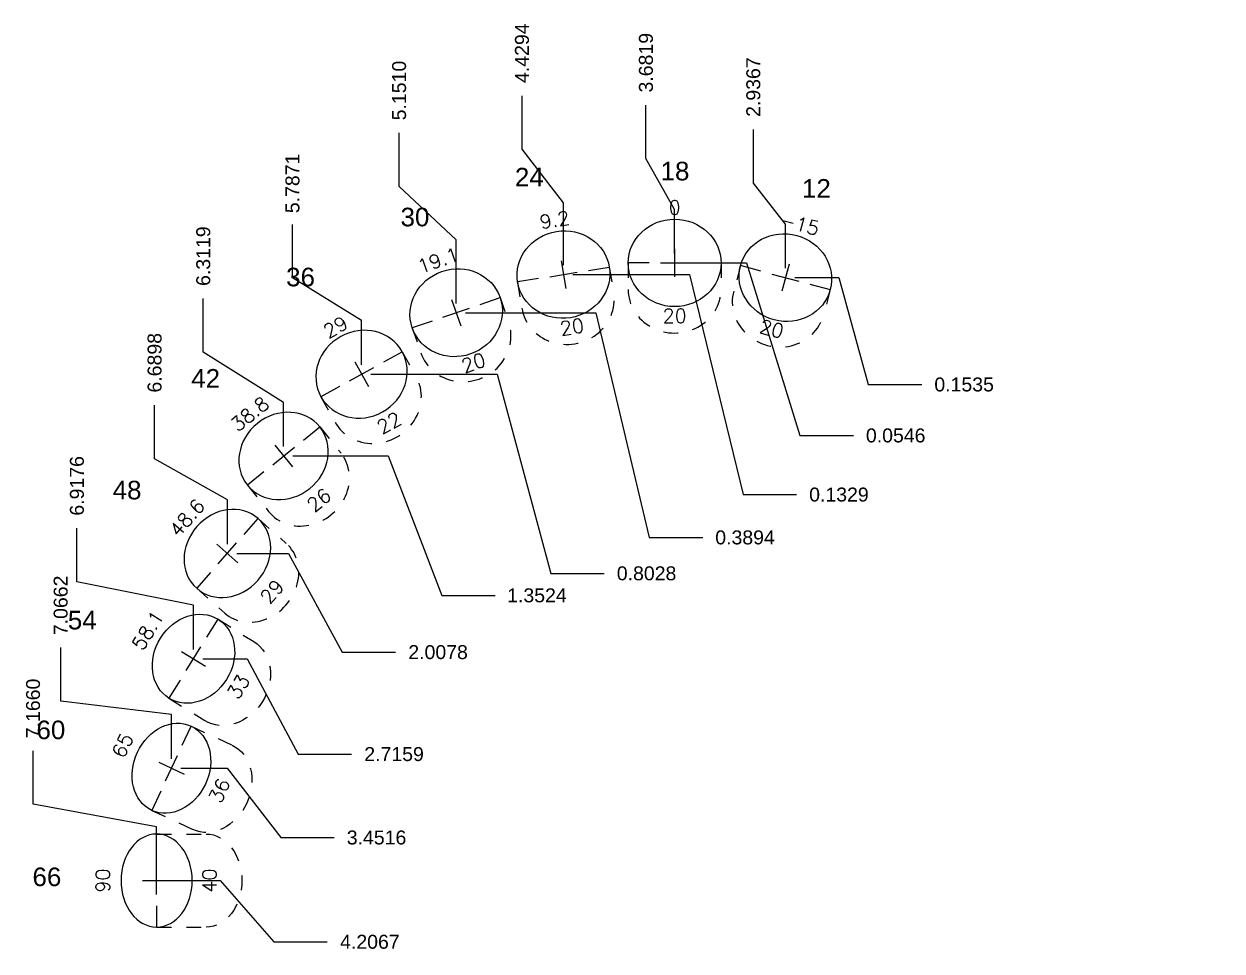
# Model space of a CAD drawing. Header units: inches. Extents: x 57 to 298, y -41 to 19.
# Drawn here: x 158.19 to 166.25, y 12.46 to 18.69 of the extents above; entities that cross this region are included whole.
import ezdxf
from ezdxf.enums import TextEntityAlignment as Align

# ---------------------------------------------------------------- set-up
doc = ezdxf.new("R2010")
doc.units = ezdxf.units.IN
doc.header["$MEASUREMENT"] = 0
doc.header["$PDMODE"] = 35
doc.linetypes.add('CENTER2', pattern=[1.125, 0.75, -0.125, 0.125, -0.125])
doc.linetypes.add('HIDDEN2', pattern=[0.1875, 0.125, -0.0625])
doc.layers.get('Defpoints').update_dxf_attribs({"color": 10})
doc.layers.add('Blade_4', color=7, linetype='Continuous', true_color=0x00cccc)
doc.layers.add('CLine', color=5, linetype='CENTER2')
doc.styles.add('RomanS', font='romans')
doc.styles.get("Standard").update_dxf_attribs({"font": 'arial.ttf'})
doc.dimstyles.get("Standard").update_dxf_attribs({"dimtxt": 0.09375, "dimasz": 0.18, "dimexe": 0.18, "dimexo": 0.0625, "dimgap": 0.09, "dimtad": 0, "dimtih": 1, "dimtoh": 1, "dimdec": 4, "dimzin": 0, "dimdsep": 46, "dimtxsty": 'Standard', "dimcen": 0.09, "dimadec": 4, "dimazin": 0, "dimtfac": 1, "dimtdec": 4, "dimtofl": 0, "dimtmove": 0, "dimatfit": 3, "dimfxl": 1, "dimtolj": 1, "dimtzin": 0, "dimarcsym": 0})

# ---------------------------------------------------------------- blocks, each defined once
blk = doc.blocks.new('CMark')
at = {"layer": 'CLine'}
for p, q in [((0, 0.094), (0, -0.094)), ((-0.094, 0), (0.094, 0))]:
    blk.add_line(p, q, dxfattribs=at)
blk = doc.blocks.new('1613@20')
for p, q in [((-0.1705, 0), (-0.3125, 0)), ((0.1707, 0), (0.3125, 0))]:
    blk.add_line(p, q)
at = {"color": 8, "linetype": 'HIDDEN2', "ltscale": 0.5}
blk.add_line((-0.3125, 0), (-0.3125, -0.1779), dxfattribs=at)
at = {"color": 8, "linetype": 'HIDDEN2', "ltscale": 0.5, "flags": 128}
blk.add_lwpolyline([(0.3125, 0), (0.3125, -0.1779)], dxfattribs=at)
blk.add_ellipse((0, 0), major_axis=(-0.3125, 0), ratio=0.939693, start_param=-3.141592653589793, end_param=3.141592653589793)
at = {"color": 8, "linetype": 'HIDDEN2', "ltscale": 0.5}
blk.add_ellipse((0, -0.1779), major_axis=(-0.3125, 0), ratio=0.939693, start_param=0, end_param=3.141593, dxfattribs=at)
blk.add_blockref('CMark', (0, 0))
at = {"style": 'RomanS'}
blk.add_text('20', height=0.094, dxfattribs=at).set_placement((0, -0.3562), align=Align.MIDDLE_CENTER)
blk.add_attdef('ANG', text='', height=0.094, dxfattribs=at).set_placement((0, 0.2975), align=Align.BOTTOM_CENTER)
blk = doc.blocks.new('1613@22')
for p, q in [((-0.1705, 0), (-0.3125, 0)), ((0.1707, 0), (0.3125, 0))]:
    blk.add_line(p, q)
at = {"color": 8, "linetype": 'HIDDEN2', "ltscale": 0.5}
blk.add_line((-0.3125, 0), (-0.3125, -0.1948), dxfattribs=at)
at = {"color": 8, "linetype": 'HIDDEN2', "ltscale": 0.5, "flags": 128}
blk.add_lwpolyline([(0.3125, 0), (0.3125, -0.1948)], dxfattribs=at)
blk.add_ellipse((0, 0), major_axis=(-0.3125, 0), ratio=0.927168, start_param=3.141593, end_param=9.424778)
at = {"color": 8, "linetype": 'HIDDEN2', "ltscale": 0.5}
blk.add_ellipse((0, -0.1948), major_axis=(-0.3125, 0), ratio=0.927168, start_param=0, end_param=3.141593, dxfattribs=at)
blk.add_blockref('CMark', (0, 0))
at = {"style": 'RomanS'}
blk.add_text('22', height=0.094, dxfattribs=at).set_placement((0.003, -0.3761), align=Align.MIDDLE_CENTER)
blk.add_attdef('ANG', text='', height=0.094, dxfattribs=at).set_placement((0, 0.2871), align=Align.BOTTOM_CENTER)
blk = doc.blocks.new('1613@26')
for p, q in [((-0.1705, 0), (-0.3125, 0)), ((0.1707, 0), (0.3125, 0))]:
    blk.add_line(p, q)
at = {"color": 8, "linetype": 'HIDDEN2', "ltscale": 0.5}
blk.add_line((-0.3125, 0), (-0.3125, -0.228), dxfattribs=at)
at = {"color": 8, "linetype": 'HIDDEN2', "ltscale": 0.5, "flags": 128}
blk.add_lwpolyline([(0.3125, 0), (0.3125, -0.228)], dxfattribs=at)
blk.add_ellipse((0, 0), major_axis=(-0.3125, 0), ratio=0.898784, start_param=3.141593, end_param=9.424778)
at = {"color": 8, "linetype": 'HIDDEN2', "ltscale": 0.5}
blk.add_ellipse((0, -0.228), major_axis=(-0.3125, 0), ratio=0.898784, start_param=0, end_param=3.141593, dxfattribs=at)
blk.add_blockref('CMark', (0, 0))
at = {"style": 'RomanS'}
blk.add_text('26', height=0.094, dxfattribs=at).set_placement((0, -0.3806), align=Align.MIDDLE_CENTER)
blk.add_attdef('ANG', text='', height=0.094, dxfattribs=at).set_placement((0, 0.2871), align=Align.BOTTOM_CENTER)
blk = doc.blocks.new('1613@29')
for p, q in [((-0.1705, 0), (-0.3125, 0)), ((0.1707, 0), (0.3125, 0))]:
    blk.add_line(p, q)
at = {"color": 8, "linetype": 'HIDDEN2', "ltscale": 0.5}
blk.add_line((-0.3125, 0), (-0.3125, -0.2521), dxfattribs=at)
at = {"color": 8, "linetype": 'HIDDEN2', "ltscale": 0.5, "flags": 128}
blk.add_lwpolyline([(0.3125, 0), (0.3125, -0.2521)], dxfattribs=at)
blk.add_ellipse((0, 0), major_axis=(-0.3125, 0), ratio=0.874624, start_param=3.141593, end_param=9.424778)
at = {"color": 8, "linetype": 'HIDDEN2', "ltscale": 0.5}
blk.add_ellipse((0, -0.2521), major_axis=(-0.3125, 0), ratio=0.874624, start_param=0, end_param=3.141593, dxfattribs=at)
blk.add_blockref('CMark', (0, 0))
at = {"style": 'RomanS'}
blk.add_text('29', height=0.094, dxfattribs=at).set_placement((0.006, -0.3955), align=Align.MIDDLE_CENTER)
blk.add_attdef('ANG', text='', height=0.094, dxfattribs=at).set_placement((0, 0.2871), align=Align.BOTTOM_CENTER)
blk = doc.blocks.new('1613@33')
for p, q in [((-0.1705, 0), (-0.3125, 0)), ((0.1707, 0), (0.3125, 0))]:
    blk.add_line(p, q)
at = {"color": 8, "linetype": 'HIDDEN2', "ltscale": 0.5}
blk.add_line((-0.3125, 0), (-0.3125, -0.2832), dxfattribs=at)
at = {"color": 8, "linetype": 'HIDDEN2', "ltscale": 0.5, "flags": 128}
blk.add_lwpolyline([(0.3125, 0), (0.3125, -0.2832)], dxfattribs=at)
at = {"extrusion": (0, 0, -1)}
blk.add_ellipse((0, 0), major_axis=(-0.3125, 0), ratio=0.83872, start_param=3.141593, end_param=9.424778, dxfattribs=at)
at = {"color": 8, "linetype": 'HIDDEN2', "ltscale": 0.5, "extrusion": (0, 0, -1)}
blk.add_ellipse((0, -0.2832), major_axis=(-0.3125, 0), ratio=0.83872, start_param=3.141593, end_param=6.283185, dxfattribs=at)
blk.add_blockref('CMark', (0, 0))
at = {"style": 'RomanS'}
blk.add_text('33', height=0.094, dxfattribs=at).set_placement((0, -0.3562), align=Align.MIDDLE_CENTER)
blk.add_attdef('ANG', text='', height=0.094, dxfattribs=at).set_placement((0, 0.2871), align=Align.BOTTOM_CENTER)
blk = doc.blocks.new('1613@36')
for p, q in [((-0.1705, 0), (-0.3125, 0)), ((0.1707, 0), (0.3125, 0))]:
    blk.add_line(p, q)
at = {"color": 8, "linetype": 'HIDDEN2', "ltscale": 0.5}
blk.add_line((-0.3125, 0), (-0.3125, -0.3056), dxfattribs=at)
at = {"color": 8, "linetype": 'HIDDEN2', "ltscale": 0.5, "flags": 128}
blk.add_lwpolyline([(0.3125, 0), (0.3125, -0.3056)], dxfattribs=at)
at = {"extrusion": (0, 0, -1)}
blk.add_ellipse((0, 0), major_axis=(-0.3125, 0), ratio=0.80896, start_param=3.141593, end_param=9.424778, dxfattribs=at)
at = {"color": 8, "linetype": 'HIDDEN2', "ltscale": 0.5, "extrusion": (0, 0, -1)}
blk.add_ellipse((0, -0.3056), major_axis=(-0.3125, 0), ratio=0.80896, start_param=3.141593, end_param=6.283185, dxfattribs=at)
blk.add_blockref('CMark', (0, 0))
at = {"style": 'RomanS'}
blk.add_text('36', height=0.094, dxfattribs=at).set_placement((0, -0.3562), align=Align.MIDDLE_CENTER)
blk.add_attdef('ANG', text='', height=0.094, dxfattribs=at).set_placement((0, 0.2871), align=Align.BOTTOM_CENTER)
blk = doc.blocks.new('1613@40')
for p, q in [((-0.1705, 0), (-0.3125, 0)), ((0.1707, 0), (0.3125, 0))]:
    blk.add_line(p, q)
at = {"color": 8, "linetype": 'HIDDEN2', "ltscale": 0.5}
blk.add_line((-0.3125, 0), (-0.3125, -0.3342), dxfattribs=at)
at = {"color": 8, "linetype": 'HIDDEN2', "ltscale": 0.5, "flags": 128}
blk.add_lwpolyline([(0.3125, 0), (0.3125, -0.3342)], dxfattribs=at)
at = {"extrusion": (0, 0, -1)}
blk.add_ellipse((0, 0), major_axis=(-0.3125, 0), ratio=0.76608, start_param=3.141593, end_param=9.424778, dxfattribs=at)
at = {"color": 8, "linetype": 'HIDDEN2', "ltscale": 0.5, "extrusion": (0, 0, -1)}
blk.add_ellipse((0, -0.3342), major_axis=(-0.3125, 0), ratio=0.76608, start_param=3.141593, end_param=6.283185, dxfattribs=at)
blk.add_blockref('CMark', (0, 0))
at = {"style": 'RomanS'}
blk.add_text('40', height=0.094, dxfattribs=at).set_placement((0, -0.3562), align=Align.MIDDLE_CENTER)
blk.add_attdef('ANG', text='', height=0.094, dxfattribs=at).set_placement((0, 0.2871), align=Align.BOTTOM_CENTER)
blk = doc.blocks.new('*D249')
at = {"layer": 'Blade_4', "color": 0, "lineweight": -2, "transparency": 16777216}
for p, q in [((163.0988, 17.6249), (163.0988, 17.9849)), ((163.3142, 17.3497), (163.0988, 17.6249)), ((163.3142, 17.0522), (163.3142, 17.3497))]:
    blk.add_line(p, q, dxfattribs=at)
at = {"layer": 'Defpoints', "color": 0, "transparency": 16777216}
for p in [(163.0988, 17.9849), (166.251, 17.1432), (163.3142, 16.9897)]:
    blk.add_point(p, dxfattribs=at)
at = {"layer": 'Blade_4', "color": 0, "transparency": 16777216, "insert": (163.0988, 18.2703), "char_height": 0.09375, "attachment_point": 5, "rotation": 90}
blk.add_mtext('\\A1;2.9367', dxfattribs=at)
blk = doc.blocks.new('*D250')
at = {"layer": 'Blade_4', "color": 0, "lineweight": -2, "transparency": 16777216}
for p, q in [((162.3766, 17.7899), (162.3766, 18.1499)), ((162.5691, 17.4486), (162.3766, 17.7899)), ((162.5691, 17.1511), (162.5691, 17.4486))]:
    blk.add_line(p, q, dxfattribs=at)
at = {"layer": 'Defpoints', "color": 0, "transparency": 16777216}
for p in [(162.3766, 18.1499), (162.5691, 17.0886), (166.251, 17.1432)]:
    blk.add_point(p, dxfattribs=at)
at = {"layer": 'Blade_4', "color": 0, "transparency": 16777216, "insert": (162.3766, 18.4345), "char_height": 0.09375, "attachment_point": 5, "rotation": 90}
blk.add_mtext('\\A1;3.6819', dxfattribs=at)
blk = doc.blocks.new('*D251')
at = {"layer": 'Blade_4', "color": 0, "lineweight": -2, "transparency": 16777216}
for p, q in [((161.5427, 17.8522), (161.5427, 18.2122)), ((161.8215, 17.4922), (161.5427, 17.8522)), ((161.8215, 17.0728), (161.8215, 17.4922))]:
    blk.add_line(p, q, dxfattribs=at)
at = {"layer": 'Defpoints', "color": 0, "transparency": 16777216}
for p in [(161.5427, 18.2122), (166.251, 17.1432), (161.8215, 17.0103)]:
    blk.add_point(p, dxfattribs=at)
at = {"layer": 'Blade_4', "color": 0, "transparency": 16777216, "insert": (161.5427, 18.4985), "char_height": 0.09375, "attachment_point": 5, "rotation": 90}
blk.add_mtext('\\A1;4.4294', dxfattribs=at)
blk = doc.blocks.new('*D252')
at = {"layer": 'Blade_4', "color": 0, "lineweight": -2, "transparency": 16777216}
for p, q in [((160.7165, 17.6029), (160.7165, 17.9629)), ((161.0999, 17.2429), (160.7165, 17.6029)), ((161.0999, 16.8162), (161.0999, 17.2429))]:
    blk.add_line(p, q, dxfattribs=at)
at = {"layer": 'Defpoints', "color": 0, "transparency": 16777216}
for p in [(160.7165, 17.9629), (166.251, 17.1432), (161.0999, 16.7537)]:
    blk.add_point(p, dxfattribs=at)
at = {"layer": 'Blade_4', "color": 0, "transparency": 16777216, "insert": (160.7165, 18.2473), "char_height": 0.09375, "attachment_point": 5, "rotation": 90}
blk.add_mtext('\\A1;5.1510', dxfattribs=at)
blk = doc.blocks.new('*D253')
at = {"layer": 'Blade_4', "color": 0, "lineweight": -2, "transparency": 16777216}
for p, q in [((159.9994, 16.9875), (159.9994, 17.3475)), ((160.4639, 16.7004), (159.9994, 16.9875)), ((160.4639, 16.4029), (160.4639, 16.7004))]:
    blk.add_line(p, q, dxfattribs=at)
at = {"layer": 'Defpoints', "color": 0, "transparency": 16777216}
for p in [(159.9994, 17.3475), (166.251, 17.1432), (160.4639, 16.3404)]:
    blk.add_point(p, dxfattribs=at)
at = {"layer": 'Blade_4', "color": 0, "transparency": 16777216, "insert": (159.9994, 17.6231), "char_height": 0.09375, "attachment_point": 5, "rotation": 90}
blk.add_mtext('\\A1;5.7871', dxfattribs=at)
blk = doc.blocks.new('*D254')
at = {"layer": 'Blade_4', "color": 0, "lineweight": -2, "transparency": 16777216}
for p, q in [((159.3993, 16.489), (159.3993, 16.849)), ((159.9391, 16.1508), (159.3993, 16.489)), ((159.9391, 15.8533), (159.9391, 16.1508))]:
    blk.add_line(p, q, dxfattribs=at)
at = {"layer": 'Defpoints', "color": 0, "transparency": 16777216}
for p in [(166.251, 17.1432), (159.3993, 16.849), (159.9391, 15.7908)]:
    blk.add_point(p, dxfattribs=at)
at = {"layer": 'Blade_4', "color": 0, "transparency": 16777216, "insert": (159.3993, 17.134), "char_height": 0.09375, "attachment_point": 5, "rotation": 90}
blk.add_mtext('\\A1;6.3119', dxfattribs=at)
blk = doc.blocks.new('*D255')
at = {"layer": 'Blade_4', "color": 0, "lineweight": -2, "transparency": 16777216}
for p, q in [((159.0719, 15.7724), (159.0719, 16.1324)), ((159.5612, 15.4954), (159.0719, 15.7724)), ((159.5612, 15.1979), (159.5612, 15.4954))]:
    blk.add_line(p, q, dxfattribs=at)
at = {"layer": 'Defpoints', "color": 0, "transparency": 16777216}
for p in [(166.251, 17.1432), (159.0719, 16.1324), (159.5612, 15.1354)]:
    blk.add_point(p, dxfattribs=at)
at = {"layer": 'Blade_4', "color": 0, "transparency": 16777216, "insert": (159.0719, 16.4173), "char_height": 0.09375, "attachment_point": 5, "rotation": 90}
blk.add_mtext('\\A1;6.6898', dxfattribs=at)
blk = doc.blocks.new('*D256')
at = {"layer": 'Blade_4', "color": 0, "lineweight": -2, "transparency": 16777216}
for p, q in [((158.5495, 14.9449), (158.5495, 15.3049)), ((159.3333, 14.7873), (158.5495, 14.9449)), ((159.3333, 14.4898), (159.3333, 14.7873))]:
    blk.add_line(p, q, dxfattribs=at)
at = {"layer": 'Defpoints', "color": 0, "transparency": 16777216}
for p in [(166.251, 17.1432), (158.5495, 15.3049), (159.3333, 14.4273)]:
    blk.add_point(p, dxfattribs=at)
at = {"layer": 'Blade_4', "color": 0, "transparency": 16777216, "insert": (158.5495, 15.5897), "char_height": 0.09375, "attachment_point": 5, "rotation": 90}
blk.add_mtext('\\A1;6.9176', dxfattribs=at)
blk = doc.blocks.new('*D257')
at = {"layer": 'Blade_4', "color": 0, "lineweight": -2, "transparency": 16777216}
for p, q in [((158.4403, 14.1426), (158.4403, 14.5026)), ((159.1848, 14.0516), (158.4403, 14.1426)), ((159.1848, 13.7541), (159.1848, 14.0516))]:
    blk.add_line(p, q, dxfattribs=at)
at = {"layer": 'Defpoints', "color": 0, "transparency": 16777216}
for p in [(166.251, 17.1432), (158.4403, 14.5026), (159.1848, 13.6916)]:
    blk.add_point(p, dxfattribs=at)
at = {"layer": 'Blade_4', "color": 0, "transparency": 16777216, "insert": (158.4403, 14.7863), "char_height": 0.09375, "attachment_point": 5, "rotation": 90}
blk.add_mtext('\\A1;7.0662', dxfattribs=at)
blk = doc.blocks.new('*D258')
at = {"layer": 'Blade_4', "color": 0, "lineweight": -2, "transparency": 16777216}
for p, q in [((158.2545, 13.4493), (158.2545, 13.8093)), ((159.085, 13.2964), (158.2545, 13.4493)), ((159.085, 12.9989), (159.085, 13.2964))]:
    blk.add_line(p, q, dxfattribs=at)
at = {"layer": 'Defpoints', "color": 0, "transparency": 16777216}
for p in [(166.251, 17.1432), (158.2545, 13.8093), (159.085, 12.9364)]:
    blk.add_point(p, dxfattribs=at)
at = {"layer": 'Blade_4', "color": 0, "transparency": 16777216, "insert": (158.2545, 14.0934), "char_height": 0.09375, "attachment_point": 5, "rotation": 90}
blk.add_mtext('\\A1;7.1660', dxfattribs=at)
blk = doc.blocks.new('*D259')
at = {"layer": 'Blade_4', "color": 0, "lineweight": -2, "transparency": 16777216}
for p, q in [((163.3767, 16.9897), (163.6742, 16.9897)), ((163.6742, 16.9897), (163.8714, 16.2708)), ((163.8714, 16.2708), (164.2314, 16.2708))]:
    blk.add_line(p, q, dxfattribs=at)
at = {"layer": 'Defpoints', "color": 0, "transparency": 16777216}
for p in [(166.251, 17.1432), (163.3142, 16.9897), (164.2314, 16.2708)]:
    blk.add_point(p, dxfattribs=at)
at = {"layer": 'Blade_4', "color": 0, "transparency": 16777216, "insert": (164.5163, 16.2708), "char_height": 0.09375, "attachment_point": 5}
blk.add_mtext('\\A1;0.1535', dxfattribs=at)
blk = doc.blocks.new('*D260')
at = {"layer": 'Blade_4', "color": 0, "lineweight": -2, "transparency": 16777216}
for p, q in [((162.6316, 17.0886), (163.0515, 17.0886)), ((163.0515, 17.0886), (163.4115, 15.9281)), ((163.4115, 15.9281), (163.7715, 15.9281))]:
    blk.add_line(p, q, dxfattribs=at)
at = {"layer": 'Defpoints', "color": 0, "transparency": 16777216}
for p in [(162.5691, 17.0886), (166.251, 17.1432), (163.7715, 15.9281)]:
    blk.add_point(p, dxfattribs=at)
at = {"layer": 'Blade_4', "color": 0, "transparency": 16777216, "insert": (164.0561, 15.9281), "char_height": 0.09375, "attachment_point": 5}
blk.add_mtext('\\A1;0.0546', dxfattribs=at)
blk = doc.blocks.new('*D261')
at = {"layer": 'Blade_4', "color": 0, "lineweight": -2, "transparency": 16777216}
for p, q in [((161.884, 17.0103), (162.6696, 17.0103)), ((162.6696, 17.0103), (163.0296, 15.5308)), ((163.0296, 15.5308), (163.3896, 15.5308))]:
    blk.add_line(p, q, dxfattribs=at)
at = {"layer": 'Defpoints', "color": 0, "transparency": 16777216}
for p in [(166.251, 17.1432), (161.8215, 17.0103), (163.3896, 15.5308)]:
    blk.add_point(p, dxfattribs=at)
at = {"layer": 'Blade_4', "color": 0, "transparency": 16777216, "insert": (163.6743, 15.5308), "char_height": 0.09375, "attachment_point": 5}
blk.add_mtext('\\A1;0.1329', dxfattribs=at)
blk = doc.blocks.new('*D262')
at = {"layer": 'Blade_4', "color": 0, "lineweight": -2, "transparency": 16777216}
for p, q in [((161.1624, 16.7537), (162.0383, 16.7537)), ((162.0383, 16.7537), (162.3983, 15.2426)), ((162.3983, 15.2426), (162.7583, 15.2426))]:
    blk.add_line(p, q, dxfattribs=at)
at = {"layer": 'Defpoints', "color": 0, "transparency": 16777216}
for p in [(166.251, 17.1432), (161.0999, 16.7537), (162.7583, 15.2426)]:
    blk.add_point(p, dxfattribs=at)
at = {"layer": 'Blade_4', "color": 0, "transparency": 16777216, "insert": (163.0427, 15.2426), "char_height": 0.09375, "attachment_point": 5}
blk.add_mtext('\\A1;0.3894', dxfattribs=at)
blk = doc.blocks.new('*D263')
at = {"layer": 'Blade_4', "color": 0, "lineweight": -2, "transparency": 16777216}
for p, q in [((160.5264, 16.3404), (161.3758, 16.3404)), ((161.3758, 16.3404), (161.7358, 15.0011)), ((161.7358, 15.0011), (162.0958, 15.0011))]:
    blk.add_line(p, q, dxfattribs=at)
at = {"layer": 'Defpoints', "color": 0, "transparency": 16777216}
for p in [(166.251, 17.1432), (160.4639, 16.3404), (162.0958, 15.0011)]:
    blk.add_point(p, dxfattribs=at)
at = {"layer": 'Blade_4', "color": 0, "transparency": 16777216, "insert": (162.3805, 15.0011), "char_height": 0.09375, "attachment_point": 5}
blk.add_mtext('\\A1;0.8028', dxfattribs=at)
blk = doc.blocks.new('*D264')
at = {"layer": 'Blade_4', "color": 0, "lineweight": -2, "transparency": 16777216}
for p, q in [((160.0016, 15.7908), (160.6431, 15.7908)), ((160.6431, 15.7908), (161.0031, 14.8531)), ((161.0031, 14.8531), (161.3631, 14.8531))]:
    blk.add_line(p, q, dxfattribs=at)
at = {"layer": 'Defpoints', "color": 0, "transparency": 16777216}
for p in [(166.251, 17.1432), (159.9391, 15.7908), (161.3631, 14.8531)]:
    blk.add_point(p, dxfattribs=at)
at = {"layer": 'Blade_4', "color": 0, "transparency": 16777216, "insert": (161.6431, 14.8531), "char_height": 0.09375, "attachment_point": 5}
blk.add_mtext('\\A1;1.3524', dxfattribs=at)
blk = doc.blocks.new('*D265')
at = {"layer": 'Blade_4', "color": 0, "lineweight": -2, "transparency": 16777216}
for p, q in [((159.6237, 15.1354), (159.9728, 15.1354)), ((159.9728, 15.1354), (160.3328, 14.4714)), ((160.3328, 14.4714), (160.6928, 14.4714))]:
    blk.add_line(p, q, dxfattribs=at)
at = {"layer": 'Defpoints', "color": 0, "transparency": 16777216}
for p in [(166.251, 17.1432), (159.5612, 15.1354), (160.6928, 14.4714)]:
    blk.add_point(p, dxfattribs=at)
at = {"layer": 'Blade_4', "color": 0, "transparency": 16777216, "insert": (160.9783, 14.4714), "char_height": 0.09375, "attachment_point": 5}
blk.add_mtext('\\A1;2.0078', dxfattribs=at)
blk = doc.blocks.new('*D266')
at = {"layer": 'Blade_4', "color": 0, "lineweight": -2, "transparency": 16777216}
for p, q in [((159.3958, 14.4273), (159.6933, 14.4273)), ((159.6933, 14.4273), (160.0367, 13.786)), ((160.0367, 13.786), (160.3967, 13.786))]:
    blk.add_line(p, q, dxfattribs=at)
at = {"layer": 'Defpoints', "color": 0, "transparency": 16777216}
for p in [(166.251, 17.1432), (159.3333, 14.4273), (160.3967, 13.786)]:
    blk.add_point(p, dxfattribs=at)
at = {"layer": 'Blade_4', "color": 0, "transparency": 16777216, "insert": (160.6822, 13.786), "char_height": 0.09375, "attachment_point": 5}
blk.add_mtext('\\A1;2.7159', dxfattribs=at)
blk = doc.blocks.new('*D267')
at = {"layer": 'Blade_4', "color": 0, "lineweight": -2, "transparency": 16777216}
for p, q in [((159.2473, 13.6916), (159.5598, 13.6916)), ((159.5598, 13.6916), (159.9198, 13.2251)), ((159.9198, 13.2251), (160.2798, 13.2251))]:
    blk.add_line(p, q, dxfattribs=at)
at = {"layer": 'Defpoints', "color": 0, "transparency": 16777216}
for p in [(166.251, 17.1432), (159.1848, 13.6916), (160.2798, 13.2251)]:
    blk.add_point(p, dxfattribs=at)
at = {"layer": 'Blade_4', "color": 0, "transparency": 16777216, "insert": (160.5643, 13.2251), "char_height": 0.09375, "attachment_point": 5}
blk.add_mtext('\\A1;3.4516', dxfattribs=at)
blk = doc.blocks.new('*D268')
at = {"layer": 'Blade_4', "color": 0, "lineweight": -2, "transparency": 16777216}
for p, q in [((159.1475, 12.9364), (159.513, 12.9364)), ((159.513, 12.9364), (159.873, 12.5241)), ((159.873, 12.5241), (160.233, 12.5241))]:
    blk.add_line(p, q, dxfattribs=at)
at = {"layer": 'Defpoints', "color": 0, "transparency": 16777216}
for p in [(166.251, 17.1432), (159.085, 12.9364), (160.233, 12.5241)]:
    blk.add_point(p, dxfattribs=at)
at = {"layer": 'Blade_4', "color": 0, "transparency": 16777216, "insert": (160.5195, 12.5241), "char_height": 0.09375, "attachment_point": 5}
blk.add_mtext('\\A1;4.2067', dxfattribs=at)

msp = doc.modelspace()

# ---------------------------------------------------------------- block references
at = {"layer": 'Blade_4'}
msp.add_blockref('1613@20', (162.56913, 17.08858), dxfattribs=at).add_auto_attribs({'ANG': '0'})
for name, p, rotation, values in [('1613@20', (161.82154, 17.01025), 9.2, {'ANG': '9.2'}), ('1613@20', (163.31425, 16.98969), 345, {'ANG': '-15'}), ('1613@20', (161.09995, 16.75373), 19.1, {'ANG': '19.1'}), ('1613@22', (160.46392, 16.34036), 29, {'ANG': '29'}), ('1613@26', (159.93908, 15.79078), 38.8, {'ANG': '38.8'}), ('1613@29', (159.5612, 15.13537), 48.6, {'ANG': '48.6'}), ('1613@33', (159.33335, 14.42728), 58.1, {'ANG': '58.1'}), ('1613@36', (159.18481, 13.6916), 65, {'ANG': '65'}), ('1613@40', (159.08503, 12.93643), 90, {'ANG': '90'})]:
    msp.add_blockref(name, p, dxfattribs=dict(at, rotation=rotation)).add_auto_attribs(values)

# ---------------------------------------------------------------- texts
for s, p in [('24', (161.49493, 17.60276)), ('18', (162.47447, 17.64332)), ('12', (163.42564, 17.52707)), ('30', (160.72559, 17.33456)), ('36', (159.95614, 16.93123)), ('42', (159.31797, 16.24996)), ('48', (158.78918, 15.49889)), ('54', (158.48793, 14.6246)), ('60', (158.27699, 13.88675)), ('66', (158.2501, 12.89881))]:
    msp.add_text(s, height=0.125, dxfattribs=at).set_placement(p)

# ---------------------------------------------------------------- dimensions: what is measured, and where the dimension line sits
for feature_location, offset, dtype, origin, picture, middle in [((161.821542, 17.010254), (-0.278872, 1.201916), 1, (166.250991, 17.143155), '*D251', (161.542669, 18.498463)), ((162.56913, 17.08858), (-0.19249, 1.06127), 1, (166.25099, 17.14316), '*D250', (162.37664, 18.43452)), ((163.31425, 16.98969), (-0.2154, 0.99519), 1, (166.25099, 17.14316), '*D249', (163.09885, 18.27028)), ((161.09995, 16.75373), (-0.38345, 1.20918), 1, (166.25099, 17.14316), '*D252', (160.71649, 18.24735)), ((160.46392, 16.34036), (-0.46448, 1.00718), 1, (166.25099, 17.14316), '*D253', (159.99943, 17.62309)), ((159.93908, 15.79078), (-0.5398, 1.05824), 1, (166.25099, 17.14316), '*D254', (159.39928, 17.13397)), ((159.08503, 12.93643), (-0.83057, 0.8729), 1, (166.25099, 17.14316), '*D258', (158.25446, 14.09338)), ((159.18481, 13.6916), (-0.74447, 0.81099), 1, (166.25099, 17.14316), '*D257', (158.44034, 14.78633)), ((159.33335, 14.42728), (-0.78389, 0.87762), 1, (166.25099, 17.14316), '*D256', (158.54946, 15.58973)), ((159.5612, 15.13537), (-0.48926, 0.99702), 1, (166.25099, 17.14316), '*D255', (159.07193, 16.41734)), ((159.08503, 12.93643), (1.14796, -0.41236), 0, (166.25099, 17.14316), '*D268', (160.51947, 12.52407)), ((159.18481, 13.6916), (1.09495, -0.46648), 0, (166.25099, 17.14316), '*D267', (160.56429, 13.22512)), ((159.33335, 14.42728), (1.06332, -0.64132), 0, (166.25099, 17.14316), '*D266', (160.68216, 13.78596)), ((159.5612, 15.13537), (1.13165, -0.66393), 0, (166.25099, 17.14316), '*D265', (160.97834, 14.47143)), ((159.93908, 15.79078), (1.42405, -0.93766), 0, (166.25099, 17.14316), '*D264', (161.64313, 14.85312)), ((160.46392, 16.34036), (1.63187, -1.33924), 0, (166.25099, 17.14316), '*D263', (162.38048, 15.00112)), ((161.09995, 16.75373), (1.65834, -1.51114), 0, (166.25099, 17.14316), '*D262', (163.04269, 15.24259)), ((161.82154, 17.01025), (1.56807, -1.47946), 0, (166.25099, 17.14316), '*D261', (163.6743, 15.5308)), ((162.56913, 17.08858), (1.20239, -1.16052), 0, (166.25099, 17.14316), '*D260', (164.05609, 15.92806)), ((163.31425, 16.98969), (0.91713, -0.71889), 0, (166.25099, 17.14316), '*D259', (164.51633, 16.2708))]:
    dim = msp.add_ordinate_dim(feature_location=feature_location, offset=offset, dtype=dtype, origin=origin, dimstyle='Standard', dxfattribs=at)
    dim.commit()
    dim.dimension.update_dxf_attribs({"geometry": picture, "text_midpoint": middle})

doc.saveas('drawing.dxf')
